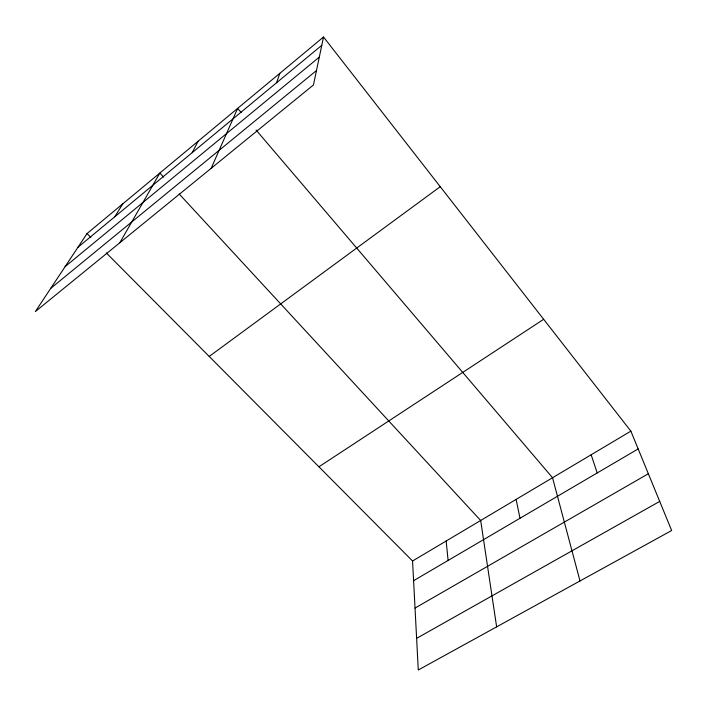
<?xml version="1.0" encoding="UTF-8"?>
<svg xmlns="http://www.w3.org/2000/svg" width="707" height="707" viewBox="0 0 707 707"><rect width="100%" height="100%" fill="white"/><g stroke="black" fill="none" stroke-linecap="round" stroke-linejoin="round"><path stroke-width="1.06" d="M323.523 37.003L313.457 84.964L35.35 311.575L87.041 233.549L323.523 37.003L630.874 431.146L671.65 530.515L418.27 669.997L412.561 560.996L106.315 252.938M276.578 82.754L279.813 73.334M211.181 168.301L237.632 108.392L241.184 112.554M192.233 152.615L198.093 141.259M119.819 242.748L159.853 173.038L163.573 177.068M114.764 216.784L122.859 203.784M77.947 247.282L321.782 45.31M65.124 266.627L319.308 57.108M50.701 288.394L316.489 70.523M209.201 356.434L440.249 186.683M318.919 466.797L543.656 319.299M412.561 560.996L630.874 431.146M413.595 580.694L638.174 448.918M415.027 608.064L648.354 473.743M416.617 638.341L659.702 501.404M87.041 233.549L90.894 237.428M179.225 194.018L480.672 520.485L496.641 626.853M256.084 130.035L552.547 477.738L580.005 580.96M591.14 454.778L597.221 472.948M516.119 499.407L519.99 518.266M446.161 541.014L448.097 560.457"/></g></svg>
